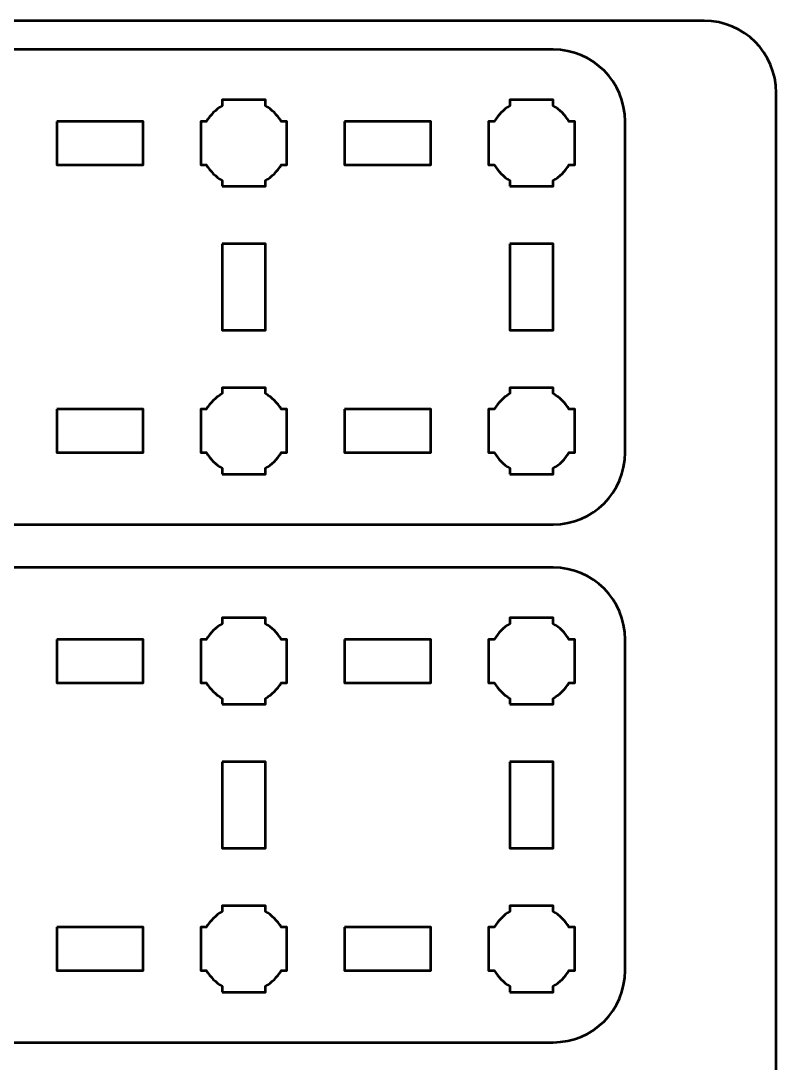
# Model space of a CAD drawing. Header units: centimetres. Extents: x -21 to 0, y -29.7 to 0.
# Drawn here: x -5.25 to 0, y -7.24 to 0 of the extents above; entities that cross this region are included whole.
import ezdxf

# ---------------------------------------------------------------- set-up
doc = ezdxf.new("R2010")
doc.units = ezdxf.units.CM
doc.header["$MEASUREMENT"] = 0
doc.layers.add('Layer 1', color=7, linetype='Continuous')

msp = doc.modelspace()

# ---------------------------------------------------------------- linework, layer by layer
at = {"layer": 'Layer 1', "color": 22, "lineweight": 53}
msp.add_open_spline([(-21.00003, -29.19996), (-21.00003, -29.19996), (-21.00003, -0.49992), (-21.00003, -0.49992), (-21.00003, -0.49992), (-21.00003, -0.22295), (-20.77694, 0.00004), (-20.49994, 0.00004), (-20.49994, 0.00004), (-20.49994, 0.00004), (-0.50008, 0.00004), (-0.50008, 0.00004), (-0.50008, 0.00004), (-0.22294, 0.00004), (0.00002, -0.22295), (0.00002, -0.49992), (0.00002, -0.49992), (0.00002, -0.49992), (0.00002, -29.19996), (0.00002, -29.19996), (0.00002, -29.19996), (0.00002, -29.47696), (-0.22294, -29.70005), (-0.50008, -29.70005), (-0.50008, -29.70005), (-0.50008, -29.70005), (-20.49994, -29.70005), (-20.49994, -29.70005), (-20.49994, -29.70005), (-20.77694, -29.70005), (-21.00003, -29.47696), (-21.00003, -29.19996)], degree=3, knots=[0, 0, 0, 0, 0.125, 0.125, 0.125, 0.125, 0.25, 0.25, 0.25, 0.25, 0.375, 0.375, 0.375, 0.375, 0.5, 0.5, 0.5, 0.5, 0.625, 0.625, 0.625, 0.625, 0.75, 0.75, 0.75, 0.75, 0.875, 0.875, 0.875, 0.875, 1, 1, 1, 1], dxfattribs=at)
at = {"layer": 'Layer 1', "color": 114, "lineweight": 53}
for points in [[(-9.84993, -0.19998), (-9.84993, -0.19998), (-1.55005, -0.19998), (-1.55005, -0.19998), (-1.55005, -0.19998), (-1.27305, -0.19998), (-1.04995, -0.42308), (-1.04995, -0.70008), (-1.04995, -0.70008), (-1.04995, -0.70008), (-1.04995, -3), (-1.04995, -3), (-1.04995, -3), (-1.04995, -3.27701), (-1.27305, -3.49996), (-1.55005, -3.49996), (-1.55005, -3.49996), (-1.55005, -3.49996), (-9.84993, -3.49996), (-9.84993, -3.49996), (-9.84993, -3.49996), (-10.12693, -3.49996), (-10.35003, -3.27701), (-10.35003, -3), (-10.35003, -3), (-10.35003, -3), (-10.35003, -0.70008), (-10.35003, -0.70008), (-10.35003, -0.70008), (-10.35003, -0.42308), (-10.12693, -0.19998), (-9.84993, -0.19998)], [(-9.84993, -3.79998), (-9.84993, -3.79998), (-1.55005, -3.79998), (-1.55005, -3.79998), (-1.55005, -3.79998), (-1.27305, -3.79998), (-1.04995, -4.02308), (-1.04995, -4.30008), (-1.04995, -4.30008), (-1.04995, -4.30008), (-1.04995, -6.6), (-1.04995, -6.6), (-1.04995, -6.6), (-1.04995, -6.87701), (-1.27305, -7.09996), (-1.55005, -7.09996), (-1.55005, -7.09996), (-1.55005, -7.09996), (-9.84993, -7.09996), (-9.84993, -7.09996), (-9.84993, -7.09996), (-10.12693, -7.09996), (-10.35003, -6.87701), (-10.35003, -6.6), (-10.35003, -6.6), (-10.35003, -6.6), (-10.35003, -4.30008), (-10.35003, -4.30008), (-10.35003, -4.30008), (-10.35003, -4.02308), (-10.12693, -3.79998), (-9.84993, -3.79998)]]:
    msp.add_open_spline(points, degree=3, knots=[0, 0, 0, 0, 0.125, 0.125, 0.125, 0.125, 0.25, 0.25, 0.25, 0.25, 0.375, 0.375, 0.375, 0.375, 0.5, 0.5, 0.5, 0.5, 0.625, 0.625, 0.625, 0.625, 0.75, 0.75, 0.75, 0.75, 0.875, 0.875, 0.875, 0.875, 1, 1, 1, 1], dxfattribs=at)
at = {"layer": 'Layer 1', "lineweight": 53}
for points, knots in [([(-3.84998, -1.15001), (-3.84998, -1.15001), (-3.84998, -1.1099), (-3.84998, -1.1099), (-3.84998, -1.1099), (-3.89559, -1.08358), (-3.93348, -1.04556), (-3.9598, -1.00008), (-3.9598, -1.00008), (-3.9598, -1.00008), (-4.00005, -1.00008), (-4.00005, -1.00008), (-4.00005, -1.00008), (-4.00005, -1.00008), (-4.00005, -0.85001), (-4.00005, -0.85001), (-4.00005, -0.85001), (-4.00005, -0.85001), (-4.00005, -0.70008), (-4.00005, -0.70008), (-4.00005, -0.70008), (-4.00005, -0.70008), (-3.9598, -0.70008), (-3.9598, -0.70008), (-3.9598, -0.70008), (-3.93348, -0.65447), (-3.89559, -0.61654), (-3.84998, -0.59022), (-3.84998, -0.59022), (-3.84998, -0.59022), (-3.84998, -0.55001), (-3.84998, -0.55001), (-3.84998, -0.55001), (-3.84998, -0.55001), (-3.70005, -0.55001), (-3.70005, -0.55001), (-3.70005, -0.55001), (-3.70005, -0.55001), (-3.54997, -0.55001), (-3.54997, -0.55001), (-3.54997, -0.55001), (-3.54997, -0.55001), (-3.54997, -0.59022), (-3.54997, -0.59022), (-3.54997, -0.59022), (-3.5045, -0.61654), (-3.46647, -0.65447), (-3.44015, -0.70008), (-3.44015, -0.70008), (-3.44015, -0.70008), (-3.40004, -0.70008), (-3.40004, -0.70008), (-3.40004, -0.70008), (-3.40004, -0.70008), (-3.40004, -0.85001), (-3.40004, -0.85001), (-3.40004, -0.85001), (-3.40004, -0.85001), (-3.40004, -1.00008), (-3.40004, -1.00008), (-3.40004, -1.00008), (-3.40004, -1.00008), (-3.44015, -1.00008), (-3.44015, -1.00008), (-3.44015, -1.00008), (-3.46647, -1.04556), (-3.5045, -1.08358), (-3.54997, -1.1099), (-3.54997, -1.1099), (-3.54997, -1.1099), (-3.54997, -1.15001), (-3.54997, -1.15001), (-3.54997, -1.15001), (-3.54997, -1.15001), (-3.70005, -1.15001), (-3.70005, -1.15001), (-3.70005, -1.15001), (-3.70005, -1.15001), (-3.84998, -1.15001), (-3.84998, -1.15001)], [0, 0, 0, 0, 0.05, 0.05, 0.05, 0.05, 0.1, 0.1, 0.1, 0.1, 0.15, 0.15, 0.15, 0.15, 0.2, 0.2, 0.2, 0.2, 0.25, 0.25, 0.25, 0.25, 0.3, 0.3, 0.3, 0.3, 0.35, 0.35, 0.35, 0.35, 0.4, 0.4, 0.4, 0.4, 0.45, 0.45, 0.45, 0.45, 0.5, 0.5, 0.5, 0.5, 0.55, 0.55, 0.55, 0.55, 0.6, 0.6, 0.6, 0.6, 0.65, 0.65, 0.65, 0.65, 0.7, 0.7, 0.7, 0.7, 0.75, 0.75, 0.75, 0.75, 0.8, 0.8, 0.8, 0.8, 0.85, 0.85, 0.85, 0.85, 0.9, 0.9, 0.9, 0.9, 0.95, 0.95, 0.95, 0.95, 1, 1, 1, 1]), ([(-1.85005, -1.15001), (-1.85005, -1.15001), (-1.85005, -1.1099), (-1.85005, -1.1099), (-1.85005, -1.1099), (-1.89553, -1.08358), (-1.93356, -1.04556), (-1.95987, -1.00008), (-1.95987, -1.00008), (-1.95987, -1.00008), (-1.99998, -1.00008), (-1.99998, -1.00008), (-1.99998, -1.00008), (-1.99998, -1.00008), (-1.99998, -0.85001), (-1.99998, -0.85001), (-1.99998, -0.85001), (-1.99998, -0.85001), (-1.99998, -0.70008), (-1.99998, -0.70008), (-1.99998, -0.70008), (-1.99998, -0.70008), (-1.95987, -0.70008), (-1.95987, -0.70008), (-1.95987, -0.70008), (-1.93356, -0.65447), (-1.89553, -0.61654), (-1.85005, -0.59022), (-1.85005, -0.59022), (-1.85005, -0.59022), (-1.85005, -0.55001), (-1.85005, -0.55001), (-1.85005, -0.55001), (-1.85005, -0.55001), (-1.69998, -0.55001), (-1.69998, -0.55001), (-1.69998, -0.55001), (-1.69998, -0.55001), (-1.55005, -0.55001), (-1.55005, -0.55001), (-1.55005, -0.55001), (-1.55005, -0.55001), (-1.55005, -0.59022), (-1.55005, -0.59022), (-1.55005, -0.59022), (-1.50444, -0.61654), (-1.46655, -0.65447), (-1.44023, -0.70008), (-1.44023, -0.70008), (-1.44023, -0.70008), (-1.39998, -0.70008), (-1.39998, -0.70008), (-1.39998, -0.70008), (-1.39998, -0.70008), (-1.39998, -0.85001), (-1.39998, -0.85001), (-1.39998, -0.85001), (-1.39998, -0.85001), (-1.39998, -1.00008), (-1.39998, -1.00008), (-1.39998, -1.00008), (-1.39998, -1.00008), (-1.44023, -1.00008), (-1.44023, -1.00008), (-1.44023, -1.00008), (-1.46655, -1.04556), (-1.50444, -1.08358), (-1.55005, -1.1099), (-1.55005, -1.1099), (-1.55005, -1.1099), (-1.55005, -1.15001), (-1.55005, -1.15001), (-1.55005, -1.15001), (-1.55005, -1.15001), (-1.69998, -1.15001), (-1.69998, -1.15001), (-1.69998, -1.15001), (-1.69998, -1.15001), (-1.85005, -1.15001), (-1.85005, -1.15001)], [0, 0, 0, 0, 0.05, 0.05, 0.05, 0.05, 0.1, 0.1, 0.1, 0.1, 0.15, 0.15, 0.15, 0.15, 0.2, 0.2, 0.2, 0.2, 0.25, 0.25, 0.25, 0.25, 0.3, 0.3, 0.3, 0.3, 0.35, 0.35, 0.35, 0.35, 0.4, 0.4, 0.4, 0.4, 0.45, 0.45, 0.45, 0.45, 0.5, 0.5, 0.5, 0.5, 0.55, 0.55, 0.55, 0.55, 0.6, 0.6, 0.6, 0.6, 0.65, 0.65, 0.65, 0.65, 0.7, 0.7, 0.7, 0.7, 0.75, 0.75, 0.75, 0.75, 0.8, 0.8, 0.8, 0.8, 0.85, 0.85, 0.85, 0.85, 0.9, 0.9, 0.9, 0.9, 0.95, 0.95, 0.95, 0.95, 1, 1, 1, 1]), ([(-4.99996, -0.70008), (-4.99996, -0.70008), (-4.39996, -0.70008), (-4.39996, -0.70008), (-4.39996, -0.70008), (-4.39996, -0.70008), (-4.39996, -1.00008), (-4.39996, -1.00008), (-4.39996, -1.00008), (-4.39996, -1.00008), (-4.99996, -1.00008), (-4.99996, -1.00008), (-4.99996, -1.00008), (-4.99996, -1.00008), (-4.99996, -0.70008), (-4.99996, -0.70008)], [0, 0, 0, 0, 0.25, 0.25, 0.25, 0.25, 0.5, 0.5, 0.5, 0.5, 0.75, 0.75, 0.75, 0.75, 1, 1, 1, 1]), ([(-2.99999, -0.70008), (-2.99999, -0.70008), (-2.39999, -0.70008), (-2.39999, -0.70008), (-2.39999, -0.70008), (-2.39999, -0.70008), (-2.39999, -1.00008), (-2.39999, -1.00008), (-2.39999, -1.00008), (-2.39999, -1.00008), (-2.99999, -1.00008), (-2.99999, -1.00008), (-2.99999, -1.00008), (-2.99999, -1.00008), (-2.99999, -0.70008), (-2.99999, -0.70008)], [0, 0, 0, 0, 0.25, 0.25, 0.25, 0.25, 0.5, 0.5, 0.5, 0.5, 0.75, 0.75, 0.75, 0.75, 1, 1, 1, 1]), ([(-3.84998, -1.55003), (-3.84998, -1.55003), (-3.54997, -1.55003), (-3.54997, -1.55003), (-3.54997, -1.55003), (-3.54997, -1.55003), (-3.54997, -2.15002), (-3.54997, -2.15002), (-3.54997, -2.15002), (-3.54997, -2.15002), (-3.84998, -2.15002), (-3.84998, -2.15002), (-3.84998, -2.15002), (-3.84998, -2.15002), (-3.84998, -1.55003), (-3.84998, -1.55003)], [0, 0, 0, 0, 0.25, 0.25, 0.25, 0.25, 0.5, 0.5, 0.5, 0.5, 0.75, 0.75, 0.75, 0.75, 1, 1, 1, 1]), ([(-1.85005, -1.55003), (-1.85005, -1.55003), (-1.55005, -1.55003), (-1.55005, -1.55003), (-1.55005, -1.55003), (-1.55005, -1.55003), (-1.55005, -2.15002), (-1.55005, -2.15002), (-1.55005, -2.15002), (-1.55005, -2.15002), (-1.85005, -2.15002), (-1.85005, -2.15002), (-1.85005, -2.15002), (-1.85005, -2.15002), (-1.85005, -1.55003), (-1.85005, -1.55003)], [0, 0, 0, 0, 0.25, 0.25, 0.25, 0.25, 0.5, 0.5, 0.5, 0.5, 0.75, 0.75, 0.75, 0.75, 1, 1, 1, 1]), ([(-3.84998, -3.15008), (-3.84998, -3.15008), (-3.84998, -3.10982), (-3.84998, -3.10982), (-3.84998, -3.10982), (-3.89559, -3.08351), (-3.93348, -3.04548), (-3.9598, -3), (-3.9598, -3), (-3.9598, -3), (-4.00005, -3), (-4.00005, -3), (-4.00005, -3), (-4.00005, -3), (-4.00005, -2.85007), (-4.00005, -2.85007), (-4.00005, -2.85007), (-4.00005, -2.85007), (-4.00005, -2.7), (-4.00005, -2.7), (-4.00005, -2.7), (-4.00005, -2.7), (-3.9598, -2.7), (-3.9598, -2.7), (-3.9598, -2.7), (-3.93348, -2.65453), (-3.89559, -2.6165), (-3.84998, -2.59018), (-3.84998, -2.59018), (-3.84998, -2.59018), (-3.84998, -2.55007), (-3.84998, -2.55007), (-3.84998, -2.55007), (-3.84998, -2.55007), (-3.70005, -2.55007), (-3.70005, -2.55007), (-3.70005, -2.55007), (-3.70005, -2.55007), (-3.54997, -2.55007), (-3.54997, -2.55007), (-3.54997, -2.55007), (-3.54997, -2.55007), (-3.54997, -2.59018), (-3.54997, -2.59018), (-3.54997, -2.59018), (-3.5045, -2.6165), (-3.46647, -2.65453), (-3.44015, -2.7), (-3.44015, -2.7), (-3.44015, -2.7), (-3.40004, -2.7), (-3.40004, -2.7), (-3.40004, -2.7), (-3.40004, -2.7), (-3.40004, -2.85007), (-3.40004, -2.85007), (-3.40004, -2.85007), (-3.40004, -2.85007), (-3.40004, -3), (-3.40004, -3), (-3.40004, -3), (-3.40004, -3), (-3.44015, -3), (-3.44015, -3), (-3.44015, -3), (-3.46647, -3.04548), (-3.5045, -3.08351), (-3.54997, -3.10982), (-3.54997, -3.10982), (-3.54997, -3.10982), (-3.54997, -3.15008), (-3.54997, -3.15008), (-3.54997, -3.15008), (-3.54997, -3.15008), (-3.70005, -3.15008), (-3.70005, -3.15008), (-3.70005, -3.15008), (-3.70005, -3.15008), (-3.84998, -3.15008), (-3.84998, -3.15008)], [0, 0, 0, 0, 0.05, 0.05, 0.05, 0.05, 0.1, 0.1, 0.1, 0.1, 0.15, 0.15, 0.15, 0.15, 0.2, 0.2, 0.2, 0.2, 0.25, 0.25, 0.25, 0.25, 0.3, 0.3, 0.3, 0.3, 0.35, 0.35, 0.35, 0.35, 0.4, 0.4, 0.4, 0.4, 0.45, 0.45, 0.45, 0.45, 0.5, 0.5, 0.5, 0.5, 0.55, 0.55, 0.55, 0.55, 0.6, 0.6, 0.6, 0.6, 0.65, 0.65, 0.65, 0.65, 0.7, 0.7, 0.7, 0.7, 0.75, 0.75, 0.75, 0.75, 0.8, 0.8, 0.8, 0.8, 0.85, 0.85, 0.85, 0.85, 0.9, 0.9, 0.9, 0.9, 0.95, 0.95, 0.95, 0.95, 1, 1, 1, 1]), ([(-1.85005, -3.15008), (-1.85005, -3.15008), (-1.85005, -3.10982), (-1.85005, -3.10982), (-1.85005, -3.10982), (-1.89553, -3.08351), (-1.93356, -3.04548), (-1.95987, -3), (-1.95987, -3), (-1.95987, -3), (-1.99998, -3), (-1.99998, -3), (-1.99998, -3), (-1.99998, -3), (-1.99998, -2.85007), (-1.99998, -2.85007), (-1.99998, -2.85007), (-1.99998, -2.85007), (-1.99998, -2.7), (-1.99998, -2.7), (-1.99998, -2.7), (-1.99998, -2.7), (-1.95987, -2.7), (-1.95987, -2.7), (-1.95987, -2.7), (-1.93356, -2.65453), (-1.89553, -2.6165), (-1.85005, -2.59018), (-1.85005, -2.59018), (-1.85005, -2.59018), (-1.85005, -2.55007), (-1.85005, -2.55007), (-1.85005, -2.55007), (-1.85005, -2.55007), (-1.69998, -2.55007), (-1.69998, -2.55007), (-1.69998, -2.55007), (-1.69998, -2.55007), (-1.55005, -2.55007), (-1.55005, -2.55007), (-1.55005, -2.55007), (-1.55005, -2.55007), (-1.55005, -2.59018), (-1.55005, -2.59018), (-1.55005, -2.59018), (-1.50444, -2.6165), (-1.46655, -2.65453), (-1.44023, -2.7), (-1.44023, -2.7), (-1.44023, -2.7), (-1.39998, -2.7), (-1.39998, -2.7), (-1.39998, -2.7), (-1.39998, -2.7), (-1.39998, -2.85007), (-1.39998, -2.85007), (-1.39998, -2.85007), (-1.39998, -2.85007), (-1.39998, -3), (-1.39998, -3), (-1.39998, -3), (-1.39998, -3), (-1.44023, -3), (-1.44023, -3), (-1.44023, -3), (-1.46655, -3.04548), (-1.50444, -3.08351), (-1.55005, -3.10982), (-1.55005, -3.10982), (-1.55005, -3.10982), (-1.55005, -3.15008), (-1.55005, -3.15008), (-1.55005, -3.15008), (-1.55005, -3.15008), (-1.69998, -3.15008), (-1.69998, -3.15008), (-1.69998, -3.15008), (-1.69998, -3.15008), (-1.85005, -3.15008), (-1.85005, -3.15008)], [0, 0, 0, 0, 0.05, 0.05, 0.05, 0.05, 0.1, 0.1, 0.1, 0.1, 0.15, 0.15, 0.15, 0.15, 0.2, 0.2, 0.2, 0.2, 0.25, 0.25, 0.25, 0.25, 0.3, 0.3, 0.3, 0.3, 0.35, 0.35, 0.35, 0.35, 0.4, 0.4, 0.4, 0.4, 0.45, 0.45, 0.45, 0.45, 0.5, 0.5, 0.5, 0.5, 0.55, 0.55, 0.55, 0.55, 0.6, 0.6, 0.6, 0.6, 0.65, 0.65, 0.65, 0.65, 0.7, 0.7, 0.7, 0.7, 0.75, 0.75, 0.75, 0.75, 0.8, 0.8, 0.8, 0.8, 0.85, 0.85, 0.85, 0.85, 0.9, 0.9, 0.9, 0.9, 0.95, 0.95, 0.95, 0.95, 1, 1, 1, 1]), ([(-4.99996, -2.7), (-4.99996, -2.7), (-4.39996, -2.7), (-4.39996, -2.7), (-4.39996, -2.7), (-4.39996, -2.7), (-4.39996, -3), (-4.39996, -3), (-4.39996, -3), (-4.39996, -3), (-4.99996, -3), (-4.99996, -3), (-4.99996, -3), (-4.99996, -3), (-4.99996, -2.7), (-4.99996, -2.7)], [0, 0, 0, 0, 0.25, 0.25, 0.25, 0.25, 0.5, 0.5, 0.5, 0.5, 0.75, 0.75, 0.75, 0.75, 1, 1, 1, 1]), ([(-2.99999, -2.7), (-2.99999, -2.7), (-2.39999, -2.7), (-2.39999, -2.7), (-2.39999, -2.7), (-2.39999, -2.7), (-2.39999, -3), (-2.39999, -3), (-2.39999, -3), (-2.39999, -3), (-2.99999, -3), (-2.99999, -3), (-2.99999, -3), (-2.99999, -3), (-2.99999, -2.7), (-2.99999, -2.7)], [0, 0, 0, 0, 0.25, 0.25, 0.25, 0.25, 0.5, 0.5, 0.5, 0.5, 0.75, 0.75, 0.75, 0.75, 1, 1, 1, 1]), ([(-3.84998, -4.75001), (-3.84998, -4.75001), (-3.84998, -4.7099), (-3.84998, -4.7099), (-3.84998, -4.7099), (-3.89559, -4.68358), (-3.93348, -4.64556), (-3.9598, -4.60008), (-3.9598, -4.60008), (-3.9598, -4.60008), (-4.00005, -4.60008), (-4.00005, -4.60008), (-4.00005, -4.60008), (-4.00005, -4.60008), (-4.00005, -4.45001), (-4.00005, -4.45001), (-4.00005, -4.45001), (-4.00005, -4.45001), (-4.00005, -4.30008), (-4.00005, -4.30008), (-4.00005, -4.30008), (-4.00005, -4.30008), (-3.9598, -4.30008), (-3.9598, -4.30008), (-3.9598, -4.30008), (-3.93348, -4.25447), (-3.89559, -4.21654), (-3.84998, -4.19022), (-3.84998, -4.19022), (-3.84998, -4.19022), (-3.84998, -4.15001), (-3.84998, -4.15001), (-3.84998, -4.15001), (-3.84998, -4.15001), (-3.70005, -4.15001), (-3.70005, -4.15001), (-3.70005, -4.15001), (-3.70005, -4.15001), (-3.54997, -4.15001), (-3.54997, -4.15001), (-3.54997, -4.15001), (-3.54997, -4.15001), (-3.54997, -4.19022), (-3.54997, -4.19022), (-3.54997, -4.19022), (-3.5045, -4.21654), (-3.46647, -4.25447), (-3.44015, -4.30008), (-3.44015, -4.30008), (-3.44015, -4.30008), (-3.40004, -4.30008), (-3.40004, -4.30008), (-3.40004, -4.30008), (-3.40004, -4.30008), (-3.40004, -4.45001), (-3.40004, -4.45001), (-3.40004, -4.45001), (-3.40004, -4.45001), (-3.40004, -4.60008), (-3.40004, -4.60008), (-3.40004, -4.60008), (-3.40004, -4.60008), (-3.44015, -4.60008), (-3.44015, -4.60008), (-3.44015, -4.60008), (-3.46647, -4.64556), (-3.5045, -4.68358), (-3.54997, -4.7099), (-3.54997, -4.7099), (-3.54997, -4.7099), (-3.54997, -4.75001), (-3.54997, -4.75001), (-3.54997, -4.75001), (-3.54997, -4.75001), (-3.70005, -4.75001), (-3.70005, -4.75001), (-3.70005, -4.75001), (-3.70005, -4.75001), (-3.84998, -4.75001), (-3.84998, -4.75001)], [0, 0, 0, 0, 0.05, 0.05, 0.05, 0.05, 0.1, 0.1, 0.1, 0.1, 0.15, 0.15, 0.15, 0.15, 0.2, 0.2, 0.2, 0.2, 0.25, 0.25, 0.25, 0.25, 0.3, 0.3, 0.3, 0.3, 0.35, 0.35, 0.35, 0.35, 0.4, 0.4, 0.4, 0.4, 0.45, 0.45, 0.45, 0.45, 0.5, 0.5, 0.5, 0.5, 0.55, 0.55, 0.55, 0.55, 0.6, 0.6, 0.6, 0.6, 0.65, 0.65, 0.65, 0.65, 0.7, 0.7, 0.7, 0.7, 0.75, 0.75, 0.75, 0.75, 0.8, 0.8, 0.8, 0.8, 0.85, 0.85, 0.85, 0.85, 0.9, 0.9, 0.9, 0.9, 0.95, 0.95, 0.95, 0.95, 1, 1, 1, 1]), ([(-1.85005, -4.75001), (-1.85005, -4.75001), (-1.85005, -4.7099), (-1.85005, -4.7099), (-1.85005, -4.7099), (-1.89553, -4.68358), (-1.93356, -4.64556), (-1.95987, -4.60008), (-1.95987, -4.60008), (-1.95987, -4.60008), (-1.99998, -4.60008), (-1.99998, -4.60008), (-1.99998, -4.60008), (-1.99998, -4.60008), (-1.99998, -4.45001), (-1.99998, -4.45001), (-1.99998, -4.45001), (-1.99998, -4.45001), (-1.99998, -4.30008), (-1.99998, -4.30008), (-1.99998, -4.30008), (-1.99998, -4.30008), (-1.95987, -4.30008), (-1.95987, -4.30008), (-1.95987, -4.30008), (-1.93356, -4.25447), (-1.89553, -4.21654), (-1.85005, -4.19022), (-1.85005, -4.19022), (-1.85005, -4.19022), (-1.85005, -4.15001), (-1.85005, -4.15001), (-1.85005, -4.15001), (-1.85005, -4.15001), (-1.69998, -4.15001), (-1.69998, -4.15001), (-1.69998, -4.15001), (-1.69998, -4.15001), (-1.55005, -4.15001), (-1.55005, -4.15001), (-1.55005, -4.15001), (-1.55005, -4.15001), (-1.55005, -4.19022), (-1.55005, -4.19022), (-1.55005, -4.19022), (-1.50444, -4.21654), (-1.46655, -4.25447), (-1.44023, -4.30008), (-1.44023, -4.30008), (-1.44023, -4.30008), (-1.39998, -4.30008), (-1.39998, -4.30008), (-1.39998, -4.30008), (-1.39998, -4.30008), (-1.39998, -4.45001), (-1.39998, -4.45001), (-1.39998, -4.45001), (-1.39998, -4.45001), (-1.39998, -4.60008), (-1.39998, -4.60008), (-1.39998, -4.60008), (-1.39998, -4.60008), (-1.44023, -4.60008), (-1.44023, -4.60008), (-1.44023, -4.60008), (-1.46655, -4.64556), (-1.50444, -4.68358), (-1.55005, -4.7099), (-1.55005, -4.7099), (-1.55005, -4.7099), (-1.55005, -4.75001), (-1.55005, -4.75001), (-1.55005, -4.75001), (-1.55005, -4.75001), (-1.69998, -4.75001), (-1.69998, -4.75001), (-1.69998, -4.75001), (-1.69998, -4.75001), (-1.85005, -4.75001), (-1.85005, -4.75001)], [0, 0, 0, 0, 0.05, 0.05, 0.05, 0.05, 0.1, 0.1, 0.1, 0.1, 0.15, 0.15, 0.15, 0.15, 0.2, 0.2, 0.2, 0.2, 0.25, 0.25, 0.25, 0.25, 0.3, 0.3, 0.3, 0.3, 0.35, 0.35, 0.35, 0.35, 0.4, 0.4, 0.4, 0.4, 0.45, 0.45, 0.45, 0.45, 0.5, 0.5, 0.5, 0.5, 0.55, 0.55, 0.55, 0.55, 0.6, 0.6, 0.6, 0.6, 0.65, 0.65, 0.65, 0.65, 0.7, 0.7, 0.7, 0.7, 0.75, 0.75, 0.75, 0.75, 0.8, 0.8, 0.8, 0.8, 0.85, 0.85, 0.85, 0.85, 0.9, 0.9, 0.9, 0.9, 0.95, 0.95, 0.95, 0.95, 1, 1, 1, 1]), ([(-4.99996, -4.30008), (-4.99996, -4.30008), (-4.39996, -4.30008), (-4.39996, -4.30008), (-4.39996, -4.30008), (-4.39996, -4.30008), (-4.39996, -4.60008), (-4.39996, -4.60008), (-4.39996, -4.60008), (-4.39996, -4.60008), (-4.99996, -4.60008), (-4.99996, -4.60008), (-4.99996, -4.60008), (-4.99996, -4.60008), (-4.99996, -4.30008), (-4.99996, -4.30008)], [0, 0, 0, 0, 0.25, 0.25, 0.25, 0.25, 0.5, 0.5, 0.5, 0.5, 0.75, 0.75, 0.75, 0.75, 1, 1, 1, 1]), ([(-2.99999, -4.30008), (-2.99999, -4.30008), (-2.39999, -4.30008), (-2.39999, -4.30008), (-2.39999, -4.30008), (-2.39999, -4.30008), (-2.39999, -4.60008), (-2.39999, -4.60008), (-2.39999, -4.60008), (-2.39999, -4.60008), (-2.99999, -4.60008), (-2.99999, -4.60008), (-2.99999, -4.60008), (-2.99999, -4.60008), (-2.99999, -4.30008), (-2.99999, -4.30008)], [0, 0, 0, 0, 0.25, 0.25, 0.25, 0.25, 0.5, 0.5, 0.5, 0.5, 0.75, 0.75, 0.75, 0.75, 1, 1, 1, 1]), ([(-3.84998, -5.15003), (-3.84998, -5.15003), (-3.54997, -5.15003), (-3.54997, -5.15003), (-3.54997, -5.15003), (-3.54997, -5.15003), (-3.54997, -5.75002), (-3.54997, -5.75002), (-3.54997, -5.75002), (-3.54997, -5.75002), (-3.84998, -5.75002), (-3.84998, -5.75002), (-3.84998, -5.75002), (-3.84998, -5.75002), (-3.84998, -5.15003), (-3.84998, -5.15003)], [0, 0, 0, 0, 0.25, 0.25, 0.25, 0.25, 0.5, 0.5, 0.5, 0.5, 0.75, 0.75, 0.75, 0.75, 1, 1, 1, 1]), ([(-1.85005, -5.15003), (-1.85005, -5.15003), (-1.55005, -5.15003), (-1.55005, -5.15003), (-1.55005, -5.15003), (-1.55005, -5.15003), (-1.55005, -5.75002), (-1.55005, -5.75002), (-1.55005, -5.75002), (-1.55005, -5.75002), (-1.85005, -5.75002), (-1.85005, -5.75002), (-1.85005, -5.75002), (-1.85005, -5.75002), (-1.85005, -5.15003), (-1.85005, -5.15003)], [0, 0, 0, 0, 0.25, 0.25, 0.25, 0.25, 0.5, 0.5, 0.5, 0.5, 0.75, 0.75, 0.75, 0.75, 1, 1, 1, 1]), ([(-3.84998, -6.75008), (-3.84998, -6.75008), (-3.84998, -6.70982), (-3.84998, -6.70982), (-3.84998, -6.70982), (-3.89559, -6.68351), (-3.93348, -6.64548), (-3.9598, -6.6), (-3.9598, -6.6), (-3.9598, -6.6), (-4.00005, -6.6), (-4.00005, -6.6), (-4.00005, -6.6), (-4.00005, -6.6), (-4.00005, -6.45007), (-4.00005, -6.45007), (-4.00005, -6.45007), (-4.00005, -6.45007), (-4.00005, -6.3), (-4.00005, -6.3), (-4.00005, -6.3), (-4.00005, -6.3), (-3.9598, -6.3), (-3.9598, -6.3), (-3.9598, -6.3), (-3.93348, -6.25453), (-3.89559, -6.2165), (-3.84998, -6.19018), (-3.84998, -6.19018), (-3.84998, -6.19018), (-3.84998, -6.15007), (-3.84998, -6.15007), (-3.84998, -6.15007), (-3.84998, -6.15007), (-3.70005, -6.15007), (-3.70005, -6.15007), (-3.70005, -6.15007), (-3.70005, -6.15007), (-3.54997, -6.15007), (-3.54997, -6.15007), (-3.54997, -6.15007), (-3.54997, -6.15007), (-3.54997, -6.19018), (-3.54997, -6.19018), (-3.54997, -6.19018), (-3.5045, -6.2165), (-3.46647, -6.25453), (-3.44015, -6.3), (-3.44015, -6.3), (-3.44015, -6.3), (-3.40004, -6.3), (-3.40004, -6.3), (-3.40004, -6.3), (-3.40004, -6.3), (-3.40004, -6.45007), (-3.40004, -6.45007), (-3.40004, -6.45007), (-3.40004, -6.45007), (-3.40004, -6.6), (-3.40004, -6.6), (-3.40004, -6.6), (-3.40004, -6.6), (-3.44015, -6.6), (-3.44015, -6.6), (-3.44015, -6.6), (-3.46647, -6.64548), (-3.5045, -6.68351), (-3.54997, -6.70982), (-3.54997, -6.70982), (-3.54997, -6.70982), (-3.54997, -6.75008), (-3.54997, -6.75008), (-3.54997, -6.75008), (-3.54997, -6.75008), (-3.70005, -6.75008), (-3.70005, -6.75008), (-3.70005, -6.75008), (-3.70005, -6.75008), (-3.84998, -6.75008), (-3.84998, -6.75008)], [0, 0, 0, 0, 0.05, 0.05, 0.05, 0.05, 0.1, 0.1, 0.1, 0.1, 0.15, 0.15, 0.15, 0.15, 0.2, 0.2, 0.2, 0.2, 0.25, 0.25, 0.25, 0.25, 0.3, 0.3, 0.3, 0.3, 0.35, 0.35, 0.35, 0.35, 0.4, 0.4, 0.4, 0.4, 0.45, 0.45, 0.45, 0.45, 0.5, 0.5, 0.5, 0.5, 0.55, 0.55, 0.55, 0.55, 0.6, 0.6, 0.6, 0.6, 0.65, 0.65, 0.65, 0.65, 0.7, 0.7, 0.7, 0.7, 0.75, 0.75, 0.75, 0.75, 0.8, 0.8, 0.8, 0.8, 0.85, 0.85, 0.85, 0.85, 0.9, 0.9, 0.9, 0.9, 0.95, 0.95, 0.95, 0.95, 1, 1, 1, 1]), ([(-1.85005, -6.75008), (-1.85005, -6.75008), (-1.85005, -6.70982), (-1.85005, -6.70982), (-1.85005, -6.70982), (-1.89553, -6.68351), (-1.93356, -6.64548), (-1.95987, -6.6), (-1.95987, -6.6), (-1.95987, -6.6), (-1.99998, -6.6), (-1.99998, -6.6), (-1.99998, -6.6), (-1.99998, -6.6), (-1.99998, -6.45007), (-1.99998, -6.45007), (-1.99998, -6.45007), (-1.99998, -6.45007), (-1.99998, -6.3), (-1.99998, -6.3), (-1.99998, -6.3), (-1.99998, -6.3), (-1.95987, -6.3), (-1.95987, -6.3), (-1.95987, -6.3), (-1.93356, -6.25453), (-1.89553, -6.2165), (-1.85005, -6.19018), (-1.85005, -6.19018), (-1.85005, -6.19018), (-1.85005, -6.15007), (-1.85005, -6.15007), (-1.85005, -6.15007), (-1.85005, -6.15007), (-1.69998, -6.15007), (-1.69998, -6.15007), (-1.69998, -6.15007), (-1.69998, -6.15007), (-1.55005, -6.15007), (-1.55005, -6.15007), (-1.55005, -6.15007), (-1.55005, -6.15007), (-1.55005, -6.19018), (-1.55005, -6.19018), (-1.55005, -6.19018), (-1.50444, -6.2165), (-1.46655, -6.25453), (-1.44023, -6.3), (-1.44023, -6.3), (-1.44023, -6.3), (-1.39998, -6.3), (-1.39998, -6.3), (-1.39998, -6.3), (-1.39998, -6.3), (-1.39998, -6.45007), (-1.39998, -6.45007), (-1.39998, -6.45007), (-1.39998, -6.45007), (-1.39998, -6.6), (-1.39998, -6.6), (-1.39998, -6.6), (-1.39998, -6.6), (-1.44023, -6.6), (-1.44023, -6.6), (-1.44023, -6.6), (-1.46655, -6.64548), (-1.50444, -6.68351), (-1.55005, -6.70982), (-1.55005, -6.70982), (-1.55005, -6.70982), (-1.55005, -6.75008), (-1.55005, -6.75008), (-1.55005, -6.75008), (-1.55005, -6.75008), (-1.69998, -6.75008), (-1.69998, -6.75008), (-1.69998, -6.75008), (-1.69998, -6.75008), (-1.85005, -6.75008), (-1.85005, -6.75008)], [0, 0, 0, 0, 0.05, 0.05, 0.05, 0.05, 0.1, 0.1, 0.1, 0.1, 0.15, 0.15, 0.15, 0.15, 0.2, 0.2, 0.2, 0.2, 0.25, 0.25, 0.25, 0.25, 0.3, 0.3, 0.3, 0.3, 0.35, 0.35, 0.35, 0.35, 0.4, 0.4, 0.4, 0.4, 0.45, 0.45, 0.45, 0.45, 0.5, 0.5, 0.5, 0.5, 0.55, 0.55, 0.55, 0.55, 0.6, 0.6, 0.6, 0.6, 0.65, 0.65, 0.65, 0.65, 0.7, 0.7, 0.7, 0.7, 0.75, 0.75, 0.75, 0.75, 0.8, 0.8, 0.8, 0.8, 0.85, 0.85, 0.85, 0.85, 0.9, 0.9, 0.9, 0.9, 0.95, 0.95, 0.95, 0.95, 1, 1, 1, 1]), ([(-4.99996, -6.3), (-4.99996, -6.3), (-4.39996, -6.3), (-4.39996, -6.3), (-4.39996, -6.3), (-4.39996, -6.3), (-4.39996, -6.6), (-4.39996, -6.6), (-4.39996, -6.6), (-4.39996, -6.6), (-4.99996, -6.6), (-4.99996, -6.6), (-4.99996, -6.6), (-4.99996, -6.6), (-4.99996, -6.3), (-4.99996, -6.3)], [0, 0, 0, 0, 0.25, 0.25, 0.25, 0.25, 0.5, 0.5, 0.5, 0.5, 0.75, 0.75, 0.75, 0.75, 1, 1, 1, 1]), ([(-2.99999, -6.3), (-2.99999, -6.3), (-2.39999, -6.3), (-2.39999, -6.3), (-2.39999, -6.3), (-2.39999, -6.3), (-2.39999, -6.6), (-2.39999, -6.6), (-2.39999, -6.6), (-2.39999, -6.6), (-2.99999, -6.6), (-2.99999, -6.6), (-2.99999, -6.6), (-2.99999, -6.6), (-2.99999, -6.3), (-2.99999, -6.3)], [0, 0, 0, 0, 0.25, 0.25, 0.25, 0.25, 0.5, 0.5, 0.5, 0.5, 0.75, 0.75, 0.75, 0.75, 1, 1, 1, 1])]:
    msp.add_open_spline(points, degree=3, knots=knots, dxfattribs=at)

doc.saveas('drawing.dxf')
